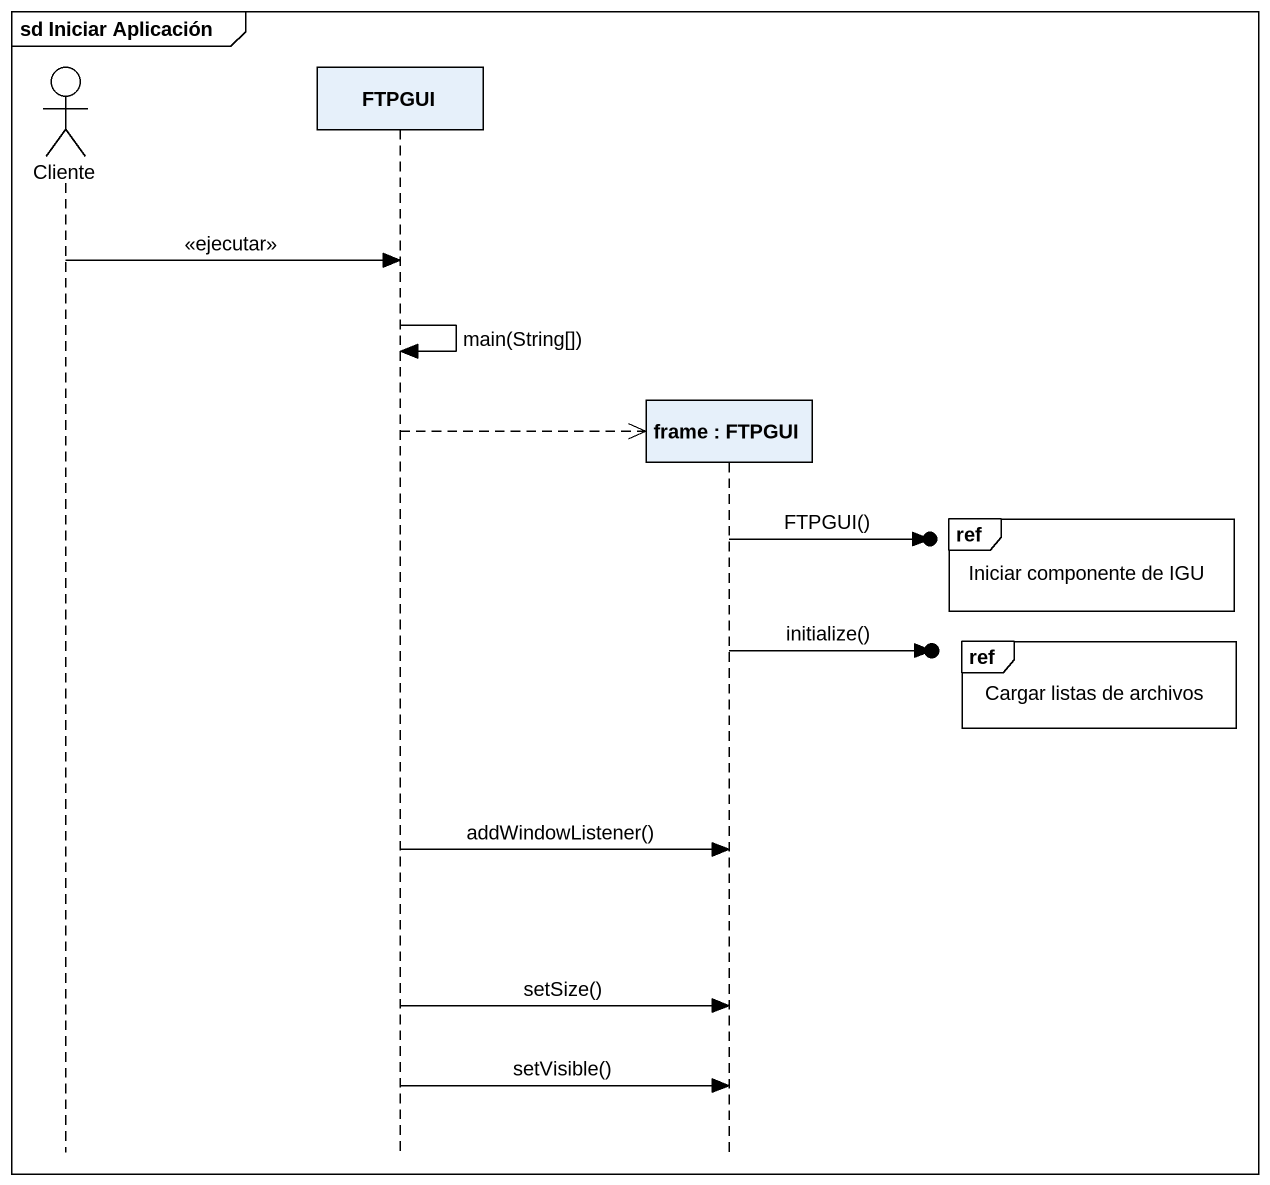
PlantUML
@startuml
mainframe sd Iniciar Aplicación
hide footbox
actor Cliente
participant FTPGUI
participant "frame : FTPGUI" as frame_

Cliente -> FTPGUI : <<ejecutar>>
FTPGUI -> FTPGUI : main(String[])
FTPGUI -->> frame_ **
ref over frame_ : Iniciar componente de IGU
frame_ ->o] : FTPGUI()
ref over frame_ : Cargar listas de archivos
frame_ ->o] : initialize()
FTPGUI -> frame_ : addWindowListener()
FTPGUI -> frame_ : setSize()
FTPGUI -> frame_ : setVisible()
@enduml
